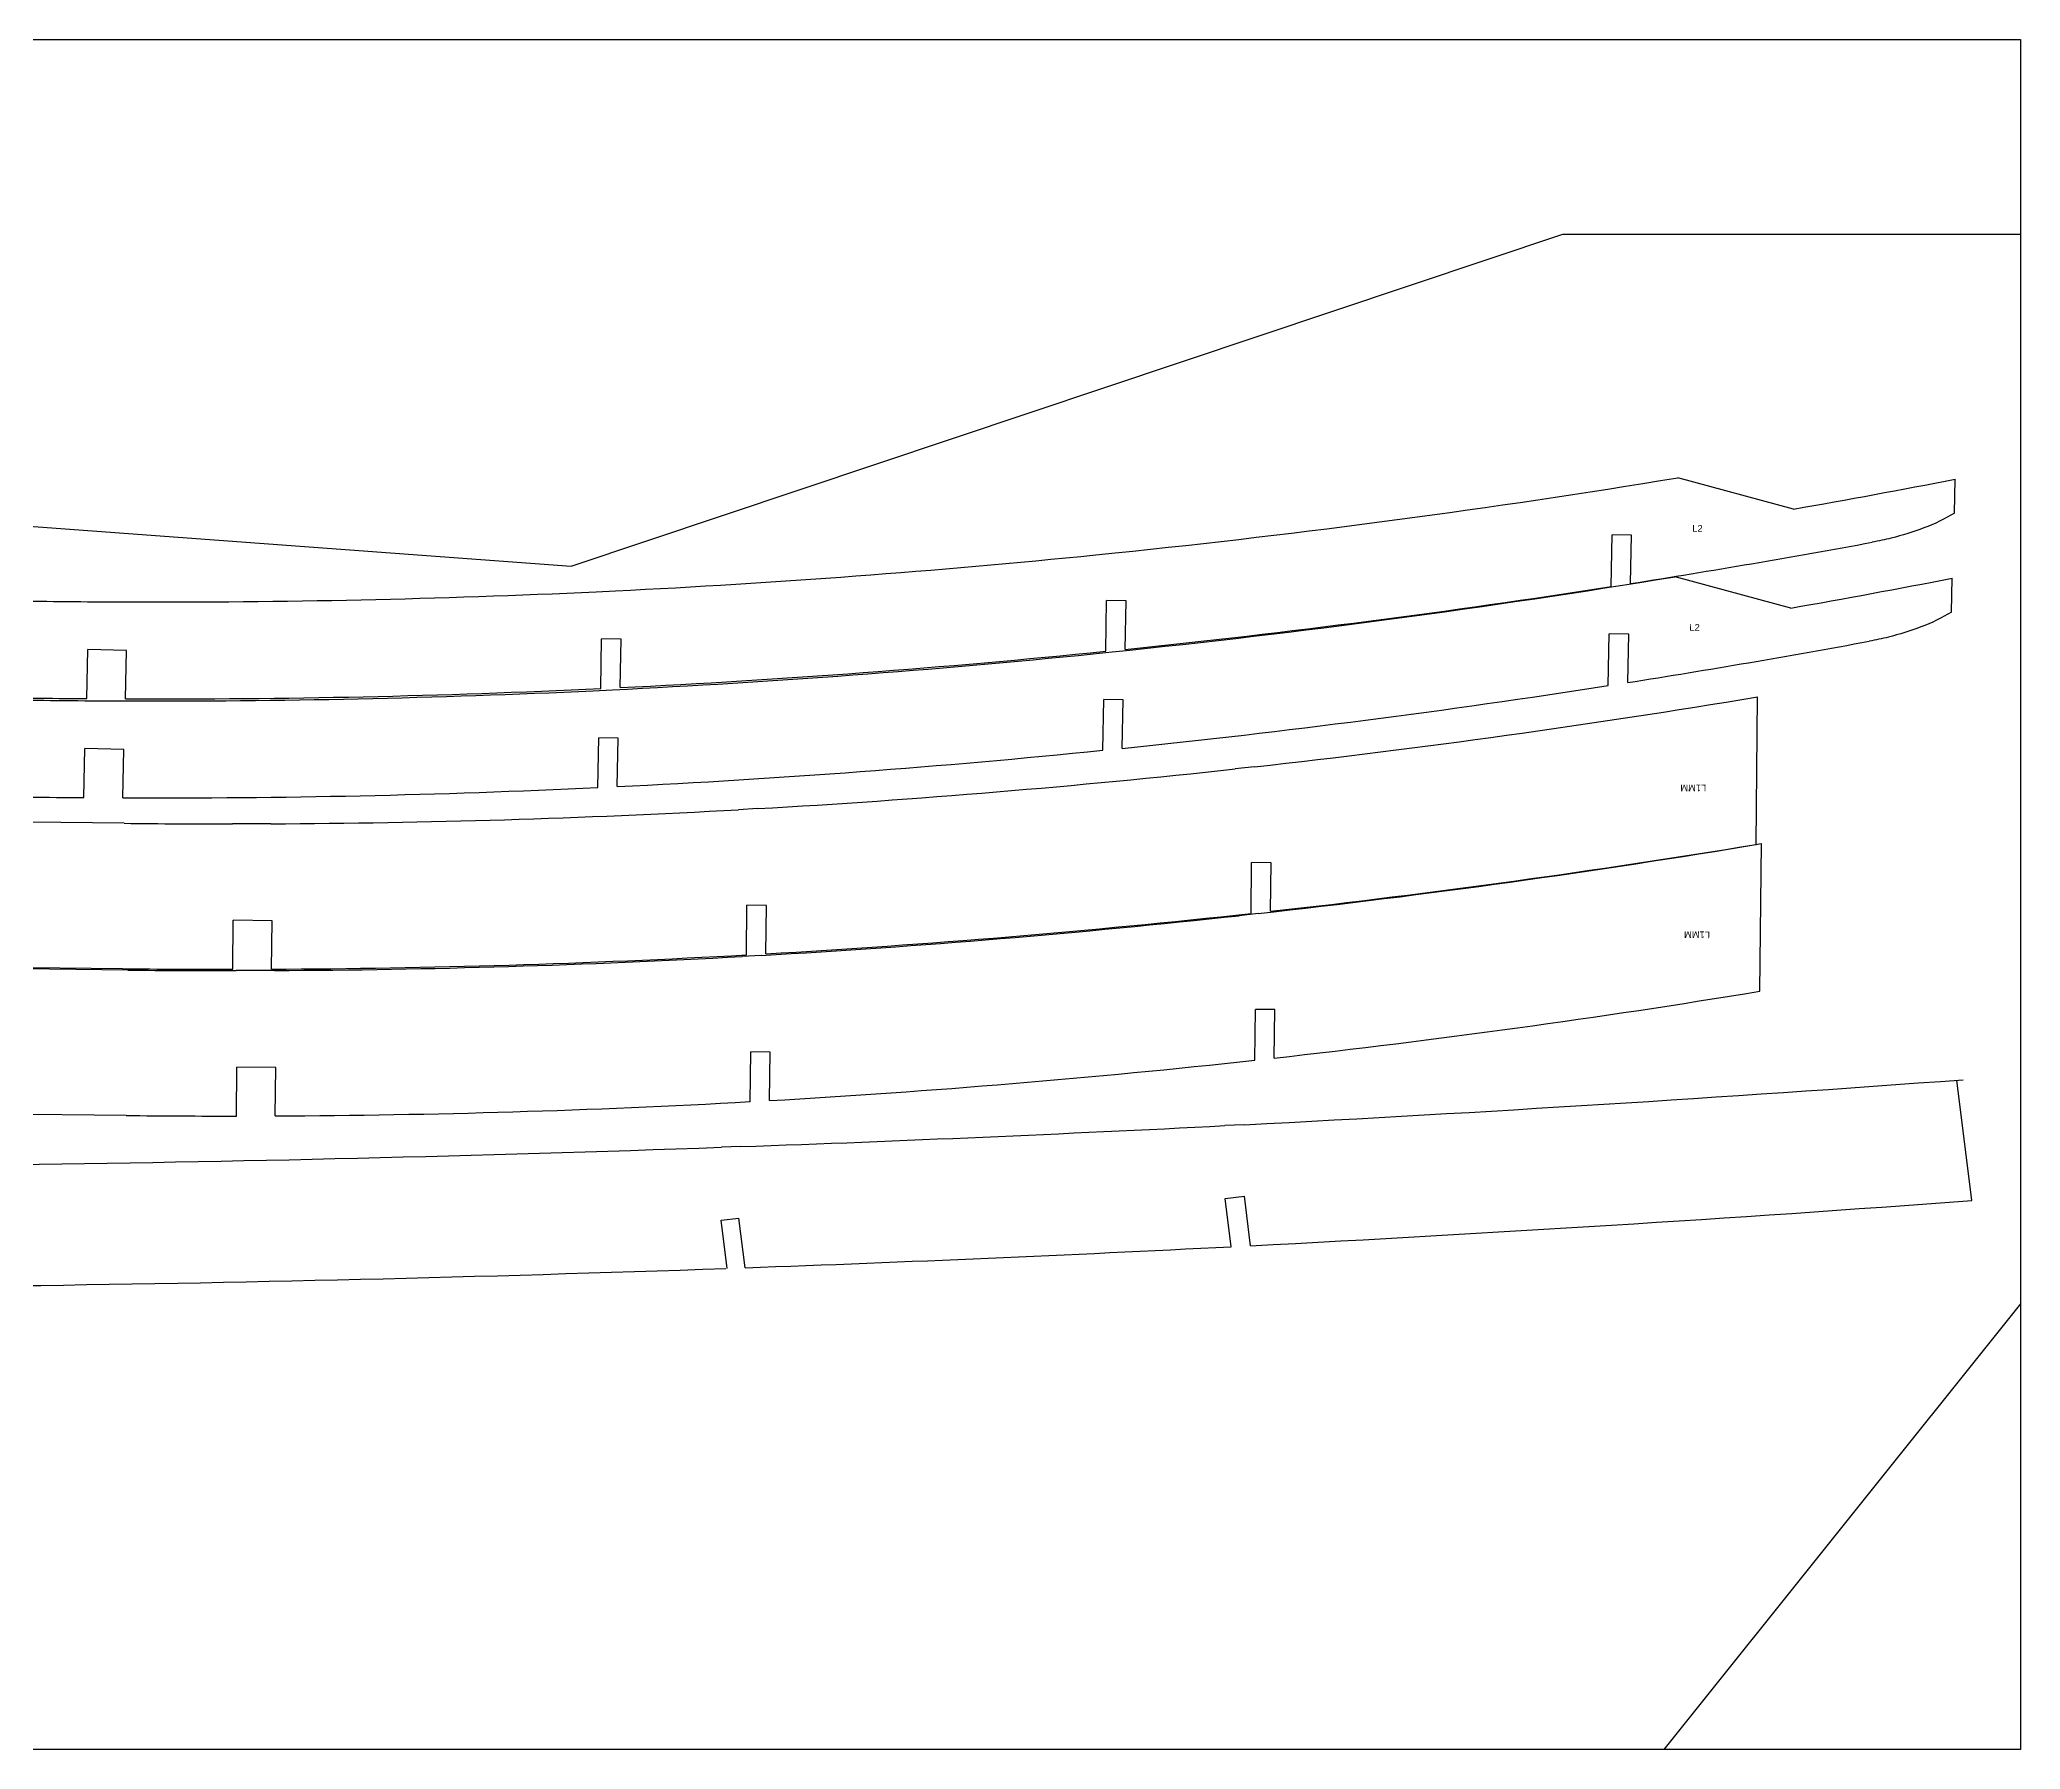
# Model space of a CAD drawing. Header units: millimetres. Extents: x -591 to -200, y 182 to 518.
# Drawn here: x -497.83 to -456.97, y 182.35 to 217.62 of the extents above; entities that cross this region are included whole.
import ezdxf

# ---------------------------------------------------------------- set-up
doc = ezdxf.new("R2010")
doc.units = ezdxf.units.MM
doc.header["$MEASUREMENT"] = 0
doc.layers.add('pic', color=7, linetype='Continuous')
doc.styles.get("Standard").update_dxf_attribs({"font": 'arial.ttf'})

msp = doc.modelspace()

# ---------------------------------------------------------------- linework, layer by layer
for p, q in [((-461.6474, 207.9367), (-464.0337, 208.5833)), ((-464.9894, 207.4001), (-465.3893, 207.4078)), ((-465.0086, 206.4003), (-464.9894, 207.4001)), ((-476.038, 206.9919), (-475.6412, 207.0322)), ((-461.7073, 205.8945), (-464.0936, 206.541)), ((-496.8375, 206.0254), (-496.0457, 206.0211)), ((-486.3478, 206.2315), (-485.9514, 206.2504)), ((-486.3478, 206.2315), (-486.3478, 206.2315)), ((-475.4174, 206.0425), (-475.8184, 206.0503)), ((-475.4366, 205.0427), (-475.4174, 206.0425)), ((-485.8345, 205.2526), (-486.2344, 205.2603)), ((-485.8537, 204.2528), (-485.8345, 205.2526)), ((-465.0493, 205.3579), (-465.4492, 205.3655)), ((-465.0685, 204.358), (-465.0493, 205.3579)), ((-496.0333, 205.0209), (-496.8332, 205.0363)), ((-496.0526, 204.0211), (-496.0333, 205.0209)), ((-476.0979, 204.9496), (-475.7012, 204.99)), ((-496.8975, 203.9832), (-496.1056, 203.9788)), ((-486.4077, 204.1892), (-486.0114, 204.2082)), ((-486.4077, 204.1892), (-486.4077, 204.1892)), ((-475.4773, 204.0003), (-475.8784, 204.008)), ((-475.4966, 203.0005), (-475.4773, 204.0003)), ((-485.8945, 203.2104), (-486.2944, 203.2181)), ((-485.9137, 202.2106), (-485.8945, 203.2104)), ((-496.0933, 202.9787), (-496.8932, 202.994)), ((-496.1125, 201.9788), (-496.0933, 202.9787)), ((-472.7696, 202.6197), (-473.1639, 202.5762)), ((-493.0592, 201.4445), (-493.8469, 201.4423)), ((-483.0195, 201.7564), (-483.4136, 201.7342)), ((-472.4269, 200.638), (-472.8269, 200.6424)), ((-472.4378, 199.6381), (-472.4269, 200.638)), ((-493.0336, 199.4445), (-493.8336, 199.4532)), ((-493.0445, 198.4446), (-493.0336, 199.4445)), ((-482.837, 199.7613), (-483.237, 199.7656)), ((-482.8479, 198.7613), (-482.837, 199.7613)), ((-472.6927, 199.5917), (-473.0871, 199.5482)), ((-482.9427, 198.7284), (-483.3368, 198.7062)), ((-492.9823, 198.4165), (-493.7701, 198.4143)), ((-472.3501, 197.61), (-472.75, 197.6144)), ((-472.3609, 196.6101), (-472.3501, 197.61)), ((-482.7602, 196.7333), (-483.1602, 196.7376)), ((-482.7711, 195.7333), (-482.7602, 196.7333)), ((-492.9568, 196.4165), (-493.7567, 196.4252)), ((-492.9677, 195.4166), (-492.9568, 196.4165)), ((-472.9776, 195.2361), (-473.3767, 195.2157)), ((-483.3628, 194.7829), (-483.7626, 194.7687)), ((-473.3738, 193.7112), (-472.9769, 193.7608)), ((-473.2498, 192.7189), (-473.3738, 193.7112)), ((-483.7702, 193.264), (-483.4014, 193.3101)), ((-483.6461, 192.2717), (-483.7702, 193.264))]:
    msp.add_line(p, q)
at = {"color": 7, "linetype": 'Continuous', "lineweight": 25}
for p, q in [((-458.3286, 207.855), (-458.3152, 208.5516)), ((-465.4099, 206.3374), (-465.3893, 207.4078)), ((-458.3885, 205.8128), (-458.3751, 206.5094)), ((-475.8375, 205.0019), (-475.8173, 206.0502)), ((-486.2542, 204.2336), (-486.2344, 205.2603)), ((-465.4698, 204.2952), (-465.4492, 205.3655)), ((-496.8526, 204.0255), (-496.8332, 205.0363)), ((-475.8974, 202.9597), (-475.8773, 204.008)), ((-462.4222, 201.0163), (-462.389, 204.0627)), ((-486.3141, 202.1914), (-486.2944, 203.2181)), ((-496.9126, 201.9832), (-496.8932, 202.994)), ((-496.0865, 201.4536), (-506.0919, 201.5625)), ((-462.3453, 197.9884), (-462.3122, 201.0347)), ((-472.8383, 199.5939), (-472.8269, 200.6424)), ((-493.8446, 198.4423), (-493.8336, 199.4532)), ((-483.2482, 198.7388), (-483.237, 199.7656)), ((-496.1192, 198.4538), (-506.1245, 198.5627)), ((-496.0097, 198.4256), (-506.015, 198.5345)), ((-472.7614, 196.5659), (-472.75, 197.6144)), ((-483.1714, 195.7108), (-483.1602, 196.7376)), ((-493.7677, 195.4143), (-493.7567, 196.4252)), ((-457.9685, 193.6708), (-458.279, 196.1547)), ((-496.0424, 195.4258), (-506.0477, 195.5347)), ((-472.8492, 192.7394), (-472.9769, 193.7608)), ((-483.2733, 192.2845), (-483.4014, 193.3101))]:
    msp.add_line(p, q, dxfattribs=at)
for centre, radius, start, end in [((-495.3796, 398.9615), 192.9415, 275.871778, 279.349915), ((-495.3604, 399.9613), 194.9615, 279.957723, 280.953545), ((-495.3796, 398.9615), 194.9415, 278.962944, 280.448679), ((-495.3796, 398.9615), 192.9415, 272.800901, 275.753352), ((-495.4396, 396.9192), 192.9415, 275.871778, 279.349915), ((-495.3796, 398.9615), 194.9415, 275.871778, 278.843564), ((-495.4204, 397.919), 194.9615, 279.957723, 280.953545), ((-495.3796, 398.9615), 192.9415, 268.898509, 269.56706), ((-495.3796, 398.9615), 192.9415, 269.802212, 272.683071), ((-495.4396, 396.9192), 194.9415, 278.962944, 280.448679), ((-495.4396, 396.9192), 192.9415, 272.800901, 275.753352), ((-495.3796, 398.9615), 194.9415, 272.800901, 275.753352), ((-495.4396, 396.9192), 194.9415, 275.871778, 278.843564), ((-495.4396, 396.9192), 192.9415, 268.898509, 269.56706), ((-495.3796, 398.9615), 194.9415, 268.898509, 269.56706), ((-495.4396, 396.9192), 192.9415, 269.802212, 272.683071), ((-495.3796, 398.9615), 194.9415, 269.802212, 272.683071), ((-493.9972, 393.3838), 191.9415, 276.349565, 279.478408), ((-495.4396, 396.9192), 194.9415, 272.800901, 275.753352), ((-493.9972, 393.3838), 191.9415, 273.278688, 276.231139), ((-495.4396, 396.9192), 194.9415, 268.898509, 269.56706), ((-495.4396, 396.9192), 194.9415, 269.802212, 272.683071), ((-493.9972, 393.3838), 191.9415, 269.376296, 270.044847), ((-493.9972, 393.3838), 191.9415, 270.279999, 273.160858), ((-493.9203, 390.3558), 191.9415, 276.349565, 279.478408), ((-493.9972, 393.3838), 194.9415, 276.349565, 279.321351), ((-493.9203, 390.3558), 191.9415, 273.278688, 276.231139), ((-493.9972, 393.3838), 194.9415, 273.278688, 276.231139), ((-493.9972, 393.3838), 194.9415, 270.279999, 273.160858), ((-493.9203, 390.3558), 191.9415, 270.279999, 273.160858), ((-493.9972, 393.3838), 194.9415, 269.376296, 270.044847), ((-493.9203, 390.3558), 191.9415, 269.376296, 270.044847), ((-493.9203, 390.3558), 194.9415, 276.349565, 279.321351), ((-493.9203, 390.3558), 194.9415, 273.278688, 276.231139), ((-507.2849, 862.2511), 667.8967, 272.9443577, 274.2186565), ((-493.9203, 390.3558), 194.9415, 270.279999, 273.160858), ((-493.9203, 390.3558), 194.9415, 269.376296, 270.044847), ((-507.2849, 862.2511), 667.8967, 272.0526029, 272.9100795), ((-507.2849, 862.2511), 667.8967, 270.7297886, 272.0182814), ((-507.2849, 862.2511), 670.3967, 272.9443577, 274.2186565), ((-507.2849, 862.2511), 670.3967, 272.0526029, 272.9100795), ((-507.2849, 862.2511), 670.3967, 270.7297886, 272.0182814)]:
    msp.add_arc(centre, radius, start, end, dxfattribs=at)
for points in [[(-458.3286, 207.855), (-458.7269, 207.6101), (-459.1788, 207.4509), (-459.6325, 207.3377), (-459.7628, 207.3052), (-459.8941, 207.2768), (-460.0261, 207.2525)], [(-458.3885, 205.8128), (-458.7869, 205.5679), (-459.2388, 205.4086), (-459.6925, 205.2954), (-459.8227, 205.2629), (-459.954, 205.2346), (-460.086, 205.2102)]]:
    msp.add_open_spline(points, degree=3, knots=[0, 0, 0, 0, 0.035632389, 0.035632389, 0.035632389, 0.045773657, 0.045773657, 0.045773657, 0.045773657], dxfattribs=at)
at = {"layer": 'pic', "color": 1}
for p, q in [((-456.9697, 217.6228), (-456.9697, 182.3472)), ((-486.8652, 206.7582), (-466.4105, 213.6106)), ((-466.4105, 213.6106), (-456.9697, 213.6106)), ((-500.232, 207.7467), (-486.8652, 206.7582)), ((-456.9697, 191.5412), (-464.3262, 182.3472))]:
    msp.add_line(p, q, dxfattribs=at)
msp.add_lwpolyline([(-456.9697, 182.3472), (-591.4244, 182.3472), (-591.4244, 217.6228), (-456.9697, 217.6228)], dxfattribs=at)

# ---------------------------------------------------------------- texts
for s, rotation, p in [('L2', 358.89851, (-463.7385, 207.4722)), ('L2', 358.89851, (-463.7984, 205.43)), ('L1MM', 179.3763, (-463.4489, 202.2485)), ('L1MM', 179.3763, (-463.3721, 199.2205))]:
    msp.add_text(s, height=0.1378, rotation=rotation).set_placement(p)

doc.saveas('drawing.dxf')
